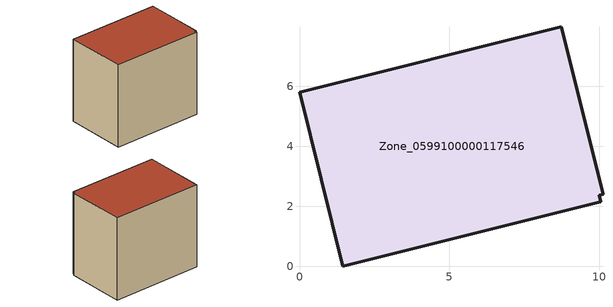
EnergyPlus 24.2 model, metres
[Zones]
Zone_0599100000117546
 floor ground (C_G): 10.12,2.41 10,2.37 10.05,2.15 1.45,0 0,5.8 8.73,7.99 z0
 wall outside (C_F): 10.12,2.41 8.73,7.99 0,5.8 1.45,0 10.05,2.15 10,2.37 10.12,2.41 z0:8.13
 roof outside (C_R): 10,2.37 10.12,2.41 8.73,7.99 0,5.8 1.45,0 10.05,2.15 z8.13
[BUILDING]
Pand.0599100000117546: North Axis=0; Terrain=City; Loads Convergence Tolerance Value=0.04; Temperature Convergence Tolerance Value=0.4; Solar Distribution=FullExterior; Maximum Number of Warmup Days=25; Minimum Number of Warmup Days=1
[Site:Location]
Rotterdam.The.Hague.AP_ZH_NLD Design_Conditions: Latitude=51.96; Longitude=4.45; Time Zone=1; Elevation=-4.5
[SITE:GROUNDTEMPERATURE:BUILDINGSURFACE]
18, 18, 18, 18, 18, 18, 18, 18, 18, 18, 18, 18
[MATERIAL] Thermal Absorptance=0.9; Solar Absorptance=0.7; Visible Absorptance=0.7
Name | Roughness | Thickness | Conductivity | Density | Specific Heat
G.TI.1965-1974 | MediumSmooth | 0.15 | 0.882353 | 540 | 1210
F.TI.1965-1974 | Rough | 0.3 | 0.697674 | 1920 | 840
R.TI.1965-1974 | MediumRough | 0.2 | 0.232558 | 1500 | 1000
[CONSTRUCTION]
C_G: G.TI.1965-1974
C_F: F.TI.1965-1974
C_R: R.TI.1965-1974
[ZONE]
Zone_0599100000117546: Type=1; Multiplier=1; Ceiling Height=Autocalculate; Volume=Autocalculate; Floor Area=autocalculate; Part of Total Floor Area=Yes
[ZONEINFILTRATION:DESIGNFLOWRATE]
Infil_Zone_0599100000117546: Zone or ZoneList or Space or SpaceList=Zone_0599100000117546; Schedule=AlwaysOn; Design Flow Rate Calculation Method=Flow/Area; Flow Rate per Floor Area=0.003; Constant Term Coefficient=1; Temperature Term Coefficient=0; Velocity Term Coefficient=0; Velocity Squared Term Coefficient=0
[HVACTEMPLATE:ZONE:IDEALLOADSAIRSYSTEM]
Zone_0599100000117546: Maximum Heating Supply Air Temperature=50; Minimum Cooling Supply Air Temperature=13; Maximum Heating Supply Air Humidity Ratio=0.0156; Minimum Cooling Supply Air Humidity Ratio=0.0077; Heating Limit=NoLimit; Cooling Limit=NoLimit; Dehumidification Control Type=ConstantSensibleHeatRatio; Cooling Sensible Heat Ratio=0.7; Dehumidification Setpoint=60; Humidification Control Type=None; Humidification Setpoint=30; Outdoor Air Method=None; Outdoor Air Flow Rate per Person=0.00944; Outdoor Air Flow Rate per Zone Floor Area=0; Outdoor Air Flow Rate per Zone=0; Demand Controlled Ventilation Type=None; Outdoor Air Economizer Type=NoEconomizer; Heat Recovery Type=None; Sensible Heat Recovery Effectiveness=0.7; Latent Heat Recovery Effectiveness=0.65
[ZONECONTROL:THERMOSTAT]
ThermostatControl_Zone_0599100000117546: Zone or ZoneList=Zone_0599100000117546; Control Type Schedule=DualSetpointControlType; Control 1=Thermostat_Zone_0599100000117546; Temperature Difference Between Cutout And Setpoint=0
[THERMOSTATSETPOINT:DUALSETPOINT]
Thermostat_Zone_0599100000117546: Heating Setpoint Temperature Schedule=HeatingSetpoint_Zone_0599100000117546; Cooling Setpoint Temperature Schedule=CoolingSetpoint_Zone_0599100000117546
[SCHEDULE:COMPACT]
HeatingSetpoint_Zone_0599100000117546: Through: 12/31, For: AllDays, Until: 24:00, 21
CoolingSetpoint_Zone_0599100000117546: Through: 12/31, For: AllDays, Until: 24:00, 24
DualSetpointControlType: Through: 12/31, For: AllDays, Until: 24:00, 4
AlwaysOn: Through: 12/31, For: AllDays, Until: 24:00, 1
